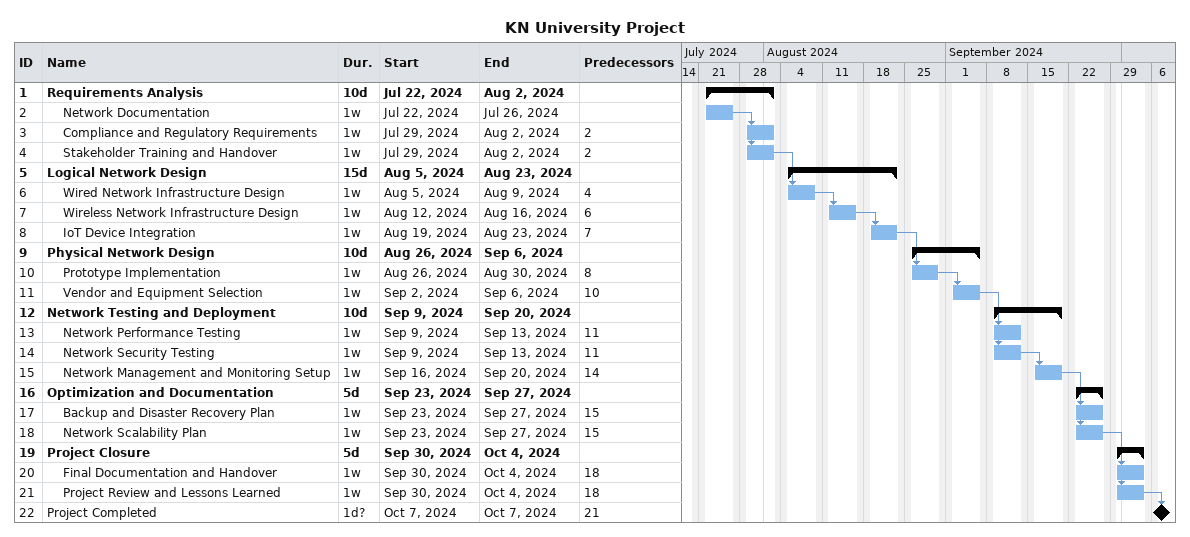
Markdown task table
KN University Project

| ID | Level | Task | Duration | Start | Finish | Predecessors |
|---|---|---|---|---|---|---|
| 1 | 1 | **Requirements Analysis** | 10d | 2024-07-22 | 2024-08-02 |  |
| 2 | 2 | Network Documentation | 1w | 2024-07-22 | 2024-07-26 |  |
| 3 | 2 | Compliance and Regulatory Requirements | 1w | 2024-07-29 | 2024-08-02 | 2 |
| 4 | 2 | Stakeholder Training and Handover | 1w | 2024-07-29 | 2024-08-02 | 2 |
| 5 | 1 | **Logical Network Design** | 15d | 2024-08-05 | 2024-08-23 |  |
| 6 | 2 | Wired Network Infrastructure Design | 1w | 2024-08-05 | 2024-08-09 | 4 |
| 7 | 2 | Wireless Network Infrastructure Design | 1w | 2024-08-12 | 2024-08-16 | 6 |
| 8 | 2 | IoT Device Integration | 1w | 2024-08-19 | 2024-08-23 | 7 |
| 9 | 1 | **Physical Network Design** | 10d | 2024-08-26 | 2024-09-06 |  |
| 10 | 2 | Prototype Implementation | 1w | 2024-08-26 | 2024-08-30 | 8 |
| 11 | 2 | Vendor and Equipment Selection | 1w | 2024-09-02 | 2024-09-06 | 10 |
| 12 | 1 | **Network Testing and Deployment** | 10d | 2024-09-09 | 2024-09-20 |  |
| 13 | 2 | Network Performance Testing | 1w | 2024-09-09 | 2024-09-13 | 11 |
| 14 | 2 | Network Security Testing | 1w | 2024-09-09 | 2024-09-13 | 11 |
| 15 | 2 | Network Management and Monitoring Setup | 1w | 2024-09-16 | 2024-09-20 | 14 |
| 16 | 1 | **Optimization and Documentation** | 5d | 2024-09-23 | 2024-09-27 |  |
| 17 | 2 | Backup and Disaster Recovery Plan | 1w | 2024-09-23 | 2024-09-27 | 15 |
| 18 | 2 | Network Scalability Plan | 1w | 2024-09-23 | 2024-09-27 | 15 |
| 19 | 1 | **Project Closure** | 5d | 2024-09-30 | 2024-10-04 |  |
| 20 | 2 | Final Documentation and Handover | 1w | 2024-09-30 | 2024-10-04 | 18 |
| 21 | 2 | Project Review and Lessons Learned | 1w | 2024-09-30 | 2024-10-04 | 18 |
| 22 | 1 | Project Completed | 1d? | 2024-10-07 | 2024-10-07 | 21 |
